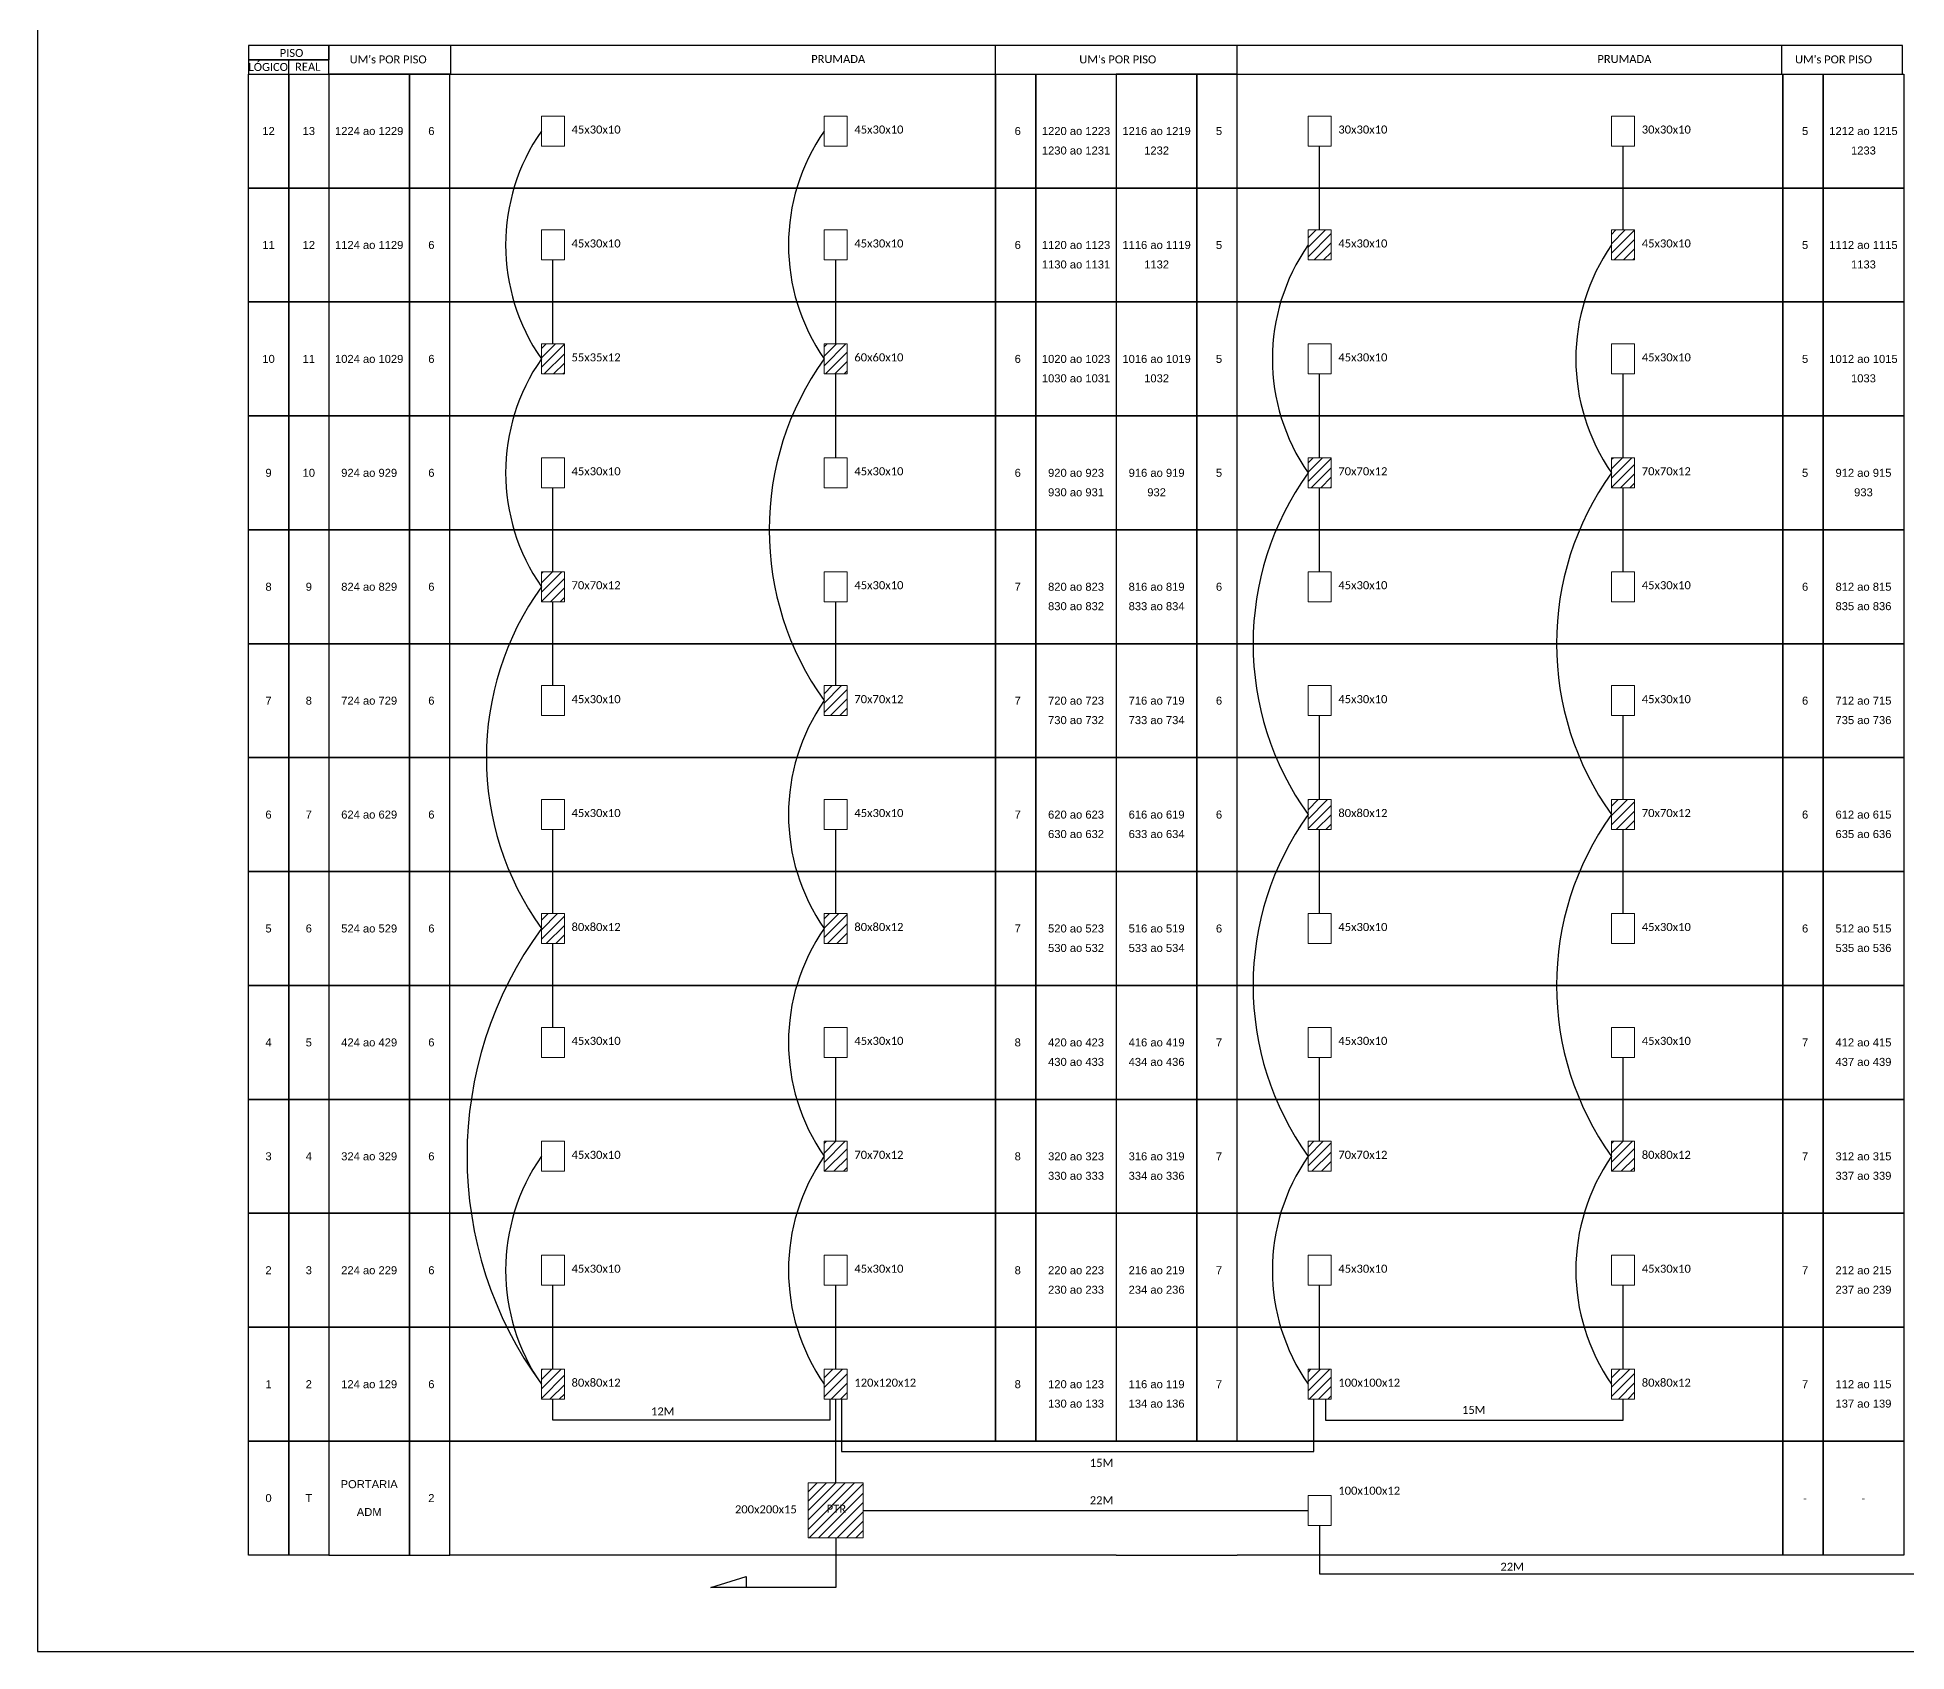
# Model space of a CAD drawing. Extents: x -89 to 2605, y 705 to 1299.
# Drawn here: x -89.3 to 331.2, y 705 to 1068.1 of the extents above; entities that cross this region are included whole.
import ezdxf
from ezdxf.enums import TextEntityAlignment as Align

# ---------------------------------------------------------------- set-up
doc = ezdxf.new("R2010")
doc.units = 0
doc.styles.add('ARIAL', font='arial.ttf')
doc.styles.add('WMF-Calibri0', font='calibri.ttf')

msp = doc.modelspace()

# ---------------------------------------------------------------- hatches: boundary and pattern name
h = msp.add_hatch()
h.set_pattern_fill('ANSI31', color=1, scale=0.469565)
h.paths.add_polyline_path([(29.23, 768.56), (24.05, 768.56), (24.05, 761.81), (29.23, 761.81)])
h.paths.add_polyline_path([(29.23, 871.06), (24.05, 871.06), (24.05, 864.31), (29.23, 864.31)])
h.paths.add_polyline_path([(29.23, 947.94), (24.05, 947.94), (24.05, 941.19), (29.23, 941.19)])
h.paths.add_polyline_path([(29.23, 999.19), (24.05, 999.19), (24.05, 992.44), (29.23, 992.44)])
h.paths.add_polyline_path([(92.85, 999.19), (87.67, 999.19), (87.67, 992.44), (92.85, 992.44)])
h.paths.add_polyline_path([(92.85, 922.31), (87.67, 922.31), (87.67, 915.56), (92.85, 915.56)])
h.paths.add_polyline_path([(92.85, 871.06), (87.67, 871.06), (87.67, 864.31), (92.85, 864.31)])
h.paths.add_polyline_path([(92.85, 819.81), (87.67, 819.81), (87.67, 813.06), (92.85, 813.06)])
h.paths.add_polyline_path([(92.85, 768.56), (87.67, 768.56), (87.67, 761.81), (92.85, 761.81)])
h.paths.add_polyline_path([(201.72, 768.56), (196.53, 768.56), (196.53, 761.81), (201.72, 761.81)])
h.paths.add_polyline_path([(269.98, 768.56), (264.8, 768.56), (264.8, 761.81), (269.98, 761.81)])
h.paths.add_polyline_path([(201.72, 819.81), (196.53, 819.81), (196.53, 813.06), (201.72, 813.06)])
h.paths.add_polyline_path([(269.98, 819.81), (264.8, 819.81), (264.8, 813.06), (269.98, 813.06)])
h.paths.add_polyline_path([(201.72, 896.69), (196.53, 896.69), (196.53, 889.94), (201.72, 889.94)])
h.paths.add_polyline_path([(269.98, 896.69), (264.8, 896.69), (264.8, 889.94), (269.98, 889.94)])
h.paths.add_polyline_path([(201.72, 973.56), (196.53, 973.56), (196.53, 966.82), (201.72, 966.82)])
h.paths.add_polyline_path([(269.98, 973.56), (264.8, 973.56), (264.8, 966.82), (269.98, 966.82)])
h.paths.add_polyline_path([(201.72, 1024.81), (196.53, 1024.81), (196.53, 1018.07), (201.72, 1018.07)])
h.paths.add_polyline_path([(269.98, 1024.81), (264.8, 1024.81), (264.8, 1018.07), (269.98, 1018.07)])
h.paths.add_polyline_path([(420.99, 742.93), (415.81, 742.93), (415.81, 736.19), (420.99, 736.19)])
h.paths.add_polyline_path([(420.99, 768.56), (415.81, 768.56), (415.81, 761.81), (420.99, 761.81)])
h.paths.add_polyline_path([(496.96, 768.56), (491.78, 768.56), (491.78, 761.81), (496.96, 761.81)])
h.paths.add_polyline_path([(420.99, 871.31), (415.81, 871.31), (415.81, 864.57), (420.99, 864.57)])
h.paths.add_polyline_path([(496.96, 871.31), (491.78, 871.31), (491.78, 864.57), (496.96, 864.57)])
h.paths.add_polyline_path([(420.99, 947.94), (415.81, 947.94), (415.81, 941.19), (420.99, 941.19)])
h.paths.add_polyline_path([(496.96, 947.94), (491.78, 947.94), (491.78, 941.19), (496.96, 941.19)])
h.paths.add_polyline_path([(420.99, 999.19), (415.81, 999.19), (415.81, 992.44), (420.99, 992.44)])
h.paths.add_polyline_path([(496.96, 999.19), (491.78, 999.19), (491.78, 992.44), (496.96, 992.44)])
h.paths.add_polyline_path([(646.65, 768.56), (641.47, 768.56), (641.47, 761.81), (646.65, 761.81)])
h.paths.add_polyline_path([(646.65, 871.31), (641.47, 871.31), (641.47, 864.57), (646.65, 864.57)])
h.paths.add_polyline_path([(646.65, 947.94), (641.47, 947.94), (641.47, 941.19), (646.65, 941.19)])
h.paths.add_polyline_path([(646.65, 1024.81), (641.47, 1024.81), (641.47, 1018.07), (646.65, 1018.07)])
h = msp.add_hatch()
h.set_pattern_fill('ANSI31', color=1, scale=0.469565)
h.set_pattern_definition([(45, (-402.8257, 2803.117), (-1.054204, 1.054204), [])])
h.paths.add_polyline_path([(96.45, 730.6), (96.45, 742.97), (84.08, 742.97), (84.08, 730.6)])
h.paths.add_polyline_path([(87.78, 735.79), (93.11, 735.79), (93.11, 738.51), (87.78, 738.51)], flags=24)

# ---------------------------------------------------------------- linework, layer by layer
for points in [[(-89.32, 705.02), (749.25, 705.02), (749.25, 1299.02), (-89.32, 1299.02), (-89.32, 705.02)], [(-23.74, 1059.88), (180.56, 1059.88), (180.56, 1066.31), (-23.74, 1066.31), (-23.74, 1066.31), (-23.74, 1063.1)], [(3.7, 1059.88), (3.7, 1066.31)], [(126.21, 1059.88), (126.21, 1066.31)], [(180.56, 1059.88), (330.25, 1059.88), (330.25, 1066.31), (180.56, 1066.31)], [(180.56, 1059.88), (180.56, 1066.31)], [(303.07, 1059.88), (303.07, 1066.31)], [(-32.79, 1059.88), (-32.79, 1063.1)], [(126.22, 726.75), (3.43, 726.75), (3.43, 752.37), (126.22, 752.37)], [(126.22, 752.37), (135.28, 752.37)], [(135.28, 752.37), (153.39, 752.37)], [(171.5, 752.37), (153.39, 752.37)], [(180.56, 752.37), (171.5, 752.37)], [(180.56, 752.37), (303.35, 752.37), (303.35, 726.75), (180.56, 726.75)], [(135.28, 726.75), (126.22, 726.75)], [(153.39, 726.75), (135.28, 726.75)], [(153.39, 726.75), (171.5, 726.75)], [(171.5, 726.75), (180.56, 726.75)]]:
    msp.add_lwpolyline(points)
for points in [[(-41.85, 1063.1), (-23.74, 1063.1), (-23.74, 1066.31), (-41.85, 1066.31)], [(-41.85, 1059.88), (-23.74, 1059.88), (-23.74, 1063.1), (-41.85, 1063.1)], [(-41.85, 1059.88), (-32.79, 1059.88), (-32.79, 1034.25), (-41.85, 1034.25)], [(-32.79, 1059.88), (-23.74, 1059.88), (-23.74, 1034.25), (-32.79, 1034.25)], [(-5.62, 1059.88), (-23.74, 1059.88), (-23.74, 1034.25), (-5.62, 1034.25)], [(3.43, 1059.88), (-5.62, 1059.88), (-5.62, 1034.25), (3.43, 1034.25)], [(3.43, 1059.88), (126.22, 1059.88), (126.22, 1034.25), (3.43, 1034.25)], [(126.22, 1059.88), (135.28, 1059.88), (135.28, 1034.25), (126.22, 1034.25)], [(135.28, 1059.88), (153.39, 1059.88), (153.39, 1034.25), (135.28, 1034.25)], [(171.5, 1059.88), (153.39, 1059.88), (153.39, 1034.25), (171.5, 1034.25)], [(180.56, 1059.88), (171.5, 1059.88), (171.5, 1034.25), (180.56, 1034.25)], [(180.56, 1059.88), (303.35, 1059.88), (303.35, 1034.25), (180.56, 1034.25)], [(303.35, 1059.88), (312.4, 1059.88), (312.4, 1034.25), (303.35, 1034.25)], [(312.4, 1059.88), (330.52, 1059.88), (330.52, 1034.25), (312.4, 1034.25)], [(-41.85, 1034.25), (-32.79, 1034.25), (-32.79, 1008.63), (-41.85, 1008.63)], [(-32.79, 1034.25), (-23.74, 1034.25), (-23.74, 1008.63), (-32.79, 1008.63)], [(-5.62, 1034.25), (-23.74, 1034.25), (-23.74, 1008.63), (-5.62, 1008.63)], [(3.43, 1034.25), (-5.62, 1034.25), (-5.62, 1008.63), (3.43, 1008.63)], [(3.43, 1034.25), (126.22, 1034.25), (126.22, 1008.63), (3.43, 1008.63)], [(126.22, 1034.25), (135.28, 1034.25), (135.28, 1008.63), (126.22, 1008.63)], [(135.28, 1034.25), (153.39, 1034.25), (153.39, 1008.63), (135.28, 1008.63)], [(171.5, 1034.25), (153.39, 1034.25), (153.39, 1008.63), (171.5, 1008.63)], [(180.56, 1034.25), (171.5, 1034.25), (171.5, 1008.63), (180.56, 1008.63)], [(180.56, 1034.25), (303.35, 1034.25), (303.35, 1008.63), (180.56, 1008.63)], [(303.35, 1034.25), (312.4, 1034.25), (312.4, 1008.63), (303.35, 1008.63)], [(312.4, 1034.25), (330.52, 1034.25), (330.52, 1008.63), (312.4, 1008.63)], [(-41.85, 1008.63), (-32.79, 1008.63), (-32.79, 983), (-41.85, 983)], [(-32.79, 1008.63), (-23.74, 1008.63), (-23.74, 983), (-32.79, 983)], [(-5.62, 1008.63), (-23.74, 1008.63), (-23.74, 983), (-5.62, 983)], [(3.43, 1008.63), (-5.62, 1008.63), (-5.62, 983), (3.43, 983)], [(3.43, 1008.63), (126.22, 1008.63), (126.22, 983), (3.43, 983)], [(126.22, 1008.63), (135.28, 1008.63), (135.28, 983), (126.22, 983)], [(135.28, 1008.63), (153.39, 1008.63), (153.39, 983), (135.28, 983)], [(171.5, 1008.63), (153.39, 1008.63), (153.39, 983), (171.5, 983)], [(180.56, 1008.63), (171.5, 1008.63), (171.5, 983), (180.56, 983)], [(180.56, 1008.63), (303.35, 1008.63), (303.35, 983), (180.56, 983)], [(303.35, 1008.63), (312.4, 1008.63), (312.4, 983), (303.35, 983)], [(312.4, 1008.63), (330.52, 1008.63), (330.52, 983), (312.4, 983)], [(-41.85, 983), (-32.79, 983), (-32.79, 957.38), (-41.85, 957.38)], [(-32.79, 983), (-23.74, 983), (-23.74, 957.38), (-32.79, 957.38)], [(-5.62, 983), (-23.74, 983), (-23.74, 957.38), (-5.62, 957.38)], [(3.43, 983), (-5.62, 983), (-5.62, 957.38), (3.43, 957.38)], [(3.43, 983), (126.22, 983), (126.22, 957.38), (3.43, 957.38)], [(126.22, 983), (135.28, 983), (135.28, 957.38), (126.22, 957.38)], [(135.28, 983), (153.39, 983), (153.39, 957.38), (135.28, 957.38)], [(171.5, 983), (153.39, 983), (153.39, 957.38), (171.5, 957.38)], [(180.56, 983), (171.5, 983), (171.5, 957.38), (180.56, 957.38)], [(180.56, 983), (303.35, 983), (303.35, 957.38), (180.56, 957.38)], [(303.35, 983), (312.4, 983), (312.4, 957.38), (303.35, 957.38)], [(312.4, 983), (330.52, 983), (330.52, 957.38), (312.4, 957.38)], [(-41.85, 957.38), (-32.79, 957.38), (-32.79, 931.75), (-41.85, 931.75)], [(-32.79, 957.38), (-23.74, 957.38), (-23.74, 931.75), (-32.79, 931.75)], [(-5.62, 957.38), (-23.74, 957.38), (-23.74, 931.75), (-5.62, 931.75)], [(3.43, 957.38), (-5.62, 957.38), (-5.62, 931.75), (3.43, 931.75)], [(3.43, 957.38), (126.22, 957.38), (126.22, 931.75), (3.43, 931.75)], [(126.22, 957.38), (135.28, 957.38), (135.28, 931.75), (126.22, 931.75)], [(135.28, 957.38), (153.39, 957.38), (153.39, 931.75), (135.28, 931.75)], [(171.5, 957.38), (153.39, 957.38), (153.39, 931.75), (171.5, 931.75)], [(180.56, 957.38), (171.5, 957.38), (171.5, 931.75), (180.56, 931.75)], [(180.56, 957.38), (303.35, 957.38), (303.35, 931.75), (180.56, 931.75)], [(303.35, 957.38), (312.4, 957.38), (312.4, 931.75), (303.35, 931.75)], [(312.4, 957.38), (330.52, 957.38), (330.52, 931.75), (312.4, 931.75)], [(-41.85, 931.75), (-32.79, 931.75), (-32.79, 906.13), (-41.85, 906.13)], [(-32.79, 931.75), (-23.74, 931.75), (-23.74, 906.13), (-32.79, 906.13)], [(-5.62, 931.75), (-23.74, 931.75), (-23.74, 906.13), (-5.62, 906.13)], [(3.43, 931.75), (-5.62, 931.75), (-5.62, 906.13), (3.43, 906.13)], [(3.43, 931.75), (126.22, 931.75), (126.22, 906.13), (3.43, 906.13)], [(126.22, 931.75), (135.28, 931.75), (135.28, 906.13), (126.22, 906.13)], [(135.28, 931.75), (153.39, 931.75), (153.39, 906.13), (135.28, 906.13)], [(171.5, 931.75), (153.39, 931.75), (153.39, 906.13), (171.5, 906.13)], [(180.56, 931.75), (171.5, 931.75), (171.5, 906.13), (180.56, 906.13)], [(180.56, 931.75), (303.35, 931.75), (303.35, 906.13), (180.56, 906.13)], [(303.35, 931.75), (312.4, 931.75), (312.4, 906.13), (303.35, 906.13)], [(312.4, 931.75), (330.52, 931.75), (330.52, 906.13), (312.4, 906.13)], [(-41.85, 906.13), (-32.79, 906.13), (-32.79, 880.5), (-41.85, 880.5)], [(-32.79, 906.13), (-23.74, 906.13), (-23.74, 880.5), (-32.79, 880.5)], [(-5.62, 906.13), (-23.74, 906.13), (-23.74, 880.5), (-5.62, 880.5)], [(3.43, 906.13), (-5.62, 906.13), (-5.62, 880.5), (3.43, 880.5)], [(3.43, 906.13), (126.22, 906.13), (126.22, 880.5), (3.43, 880.5)], [(126.22, 906.13), (135.28, 906.13), (135.28, 880.5), (126.22, 880.5)], [(135.28, 906.13), (153.39, 906.13), (153.39, 880.5), (135.28, 880.5)], [(171.5, 906.13), (153.39, 906.13), (153.39, 880.5), (171.5, 880.5)], [(180.56, 906.13), (171.5, 906.13), (171.5, 880.5), (180.56, 880.5)], [(180.56, 906.13), (303.35, 906.13), (303.35, 880.5), (180.56, 880.5)], [(303.35, 906.13), (312.4, 906.13), (312.4, 880.5), (303.35, 880.5)], [(312.4, 906.13), (330.52, 906.13), (330.52, 880.5), (312.4, 880.5)], [(-41.85, 880.5), (-32.79, 880.5), (-32.79, 854.87), (-41.85, 854.87)], [(-32.79, 880.5), (-23.74, 880.5), (-23.74, 854.87), (-32.79, 854.87)], [(-5.62, 880.5), (-23.74, 880.5), (-23.74, 854.87), (-5.62, 854.87)], [(3.43, 880.5), (-5.62, 880.5), (-5.62, 854.87), (3.43, 854.87)], [(3.43, 880.5), (126.22, 880.5), (126.22, 854.87), (3.43, 854.87)], [(126.22, 880.5), (135.28, 880.5), (135.28, 854.87), (126.22, 854.87)], [(135.28, 880.5), (153.39, 880.5), (153.39, 854.87), (135.28, 854.87)], [(171.5, 880.5), (153.39, 880.5), (153.39, 854.87), (171.5, 854.87)], [(180.56, 880.5), (171.5, 880.5), (171.5, 854.87), (180.56, 854.87)], [(180.56, 880.5), (303.35, 880.5), (303.35, 854.87), (180.56, 854.87)], [(303.35, 880.5), (312.4, 880.5), (312.4, 854.87), (303.35, 854.87)], [(312.4, 880.5), (330.52, 880.5), (330.52, 854.87), (312.4, 854.87)], [(-41.85, 854.87), (-32.79, 854.87), (-32.79, 829.25), (-41.85, 829.25)], [(-32.79, 854.87), (-23.74, 854.87), (-23.74, 829.25), (-32.79, 829.25)], [(-5.62, 854.87), (-23.74, 854.87), (-23.74, 829.25), (-5.62, 829.25)], [(3.43, 854.87), (-5.62, 854.87), (-5.62, 829.25), (3.43, 829.25)], [(3.43, 854.87), (126.22, 854.87), (126.22, 829.25), (3.43, 829.25)], [(126.22, 854.87), (135.28, 854.87), (135.28, 829.25), (126.22, 829.25)], [(135.28, 854.87), (153.39, 854.87), (153.39, 829.25), (135.28, 829.25)], [(171.5, 854.87), (153.39, 854.87), (153.39, 829.25), (171.5, 829.25)], [(180.56, 854.87), (171.5, 854.87), (171.5, 829.25), (180.56, 829.25)], [(180.56, 854.87), (303.35, 854.87), (303.35, 829.25), (180.56, 829.25)], [(303.35, 854.87), (312.4, 854.87), (312.4, 829.25), (303.35, 829.25)], [(312.4, 854.87), (330.52, 854.87), (330.52, 829.25), (312.4, 829.25)], [(-41.85, 829.25), (-32.79, 829.25), (-32.79, 803.62), (-41.85, 803.62)], [(-32.79, 829.25), (-23.74, 829.25), (-23.74, 803.62), (-32.79, 803.62)], [(-5.62, 829.25), (-23.74, 829.25), (-23.74, 803.62), (-5.62, 803.62)], [(3.43, 829.25), (-5.62, 829.25), (-5.62, 803.62), (3.43, 803.62)], [(3.43, 829.25), (126.22, 829.25), (126.22, 803.62), (3.43, 803.62)], [(126.22, 829.25), (135.28, 829.25), (135.28, 803.62), (126.22, 803.62)], [(135.28, 829.25), (153.39, 829.25), (153.39, 803.62), (135.28, 803.62)], [(171.5, 829.25), (153.39, 829.25), (153.39, 803.62), (171.5, 803.62)], [(180.56, 829.25), (171.5, 829.25), (171.5, 803.62), (180.56, 803.62)], [(180.56, 829.25), (303.35, 829.25), (303.35, 803.62), (180.56, 803.62)], [(303.35, 829.25), (312.4, 829.25), (312.4, 803.62), (303.35, 803.62)], [(312.4, 829.25), (330.52, 829.25), (330.52, 803.62), (312.4, 803.62)], [(-41.85, 803.62), (-32.79, 803.62), (-32.79, 778), (-41.85, 778)], [(-32.79, 803.62), (-23.74, 803.62), (-23.74, 778), (-32.79, 778)], [(-5.62, 803.62), (-23.74, 803.62), (-23.74, 778), (-5.62, 778)], [(3.43, 803.62), (-5.62, 803.62), (-5.62, 778), (3.43, 778)], [(3.43, 803.62), (126.22, 803.62), (126.22, 778), (3.43, 778)], [(126.22, 803.62), (135.28, 803.62), (135.28, 778), (126.22, 778)], [(135.28, 803.62), (153.39, 803.62), (153.39, 778), (135.28, 778)], [(171.5, 803.62), (153.39, 803.62), (153.39, 778), (171.5, 778)], [(180.56, 803.62), (171.5, 803.62), (171.5, 778), (180.56, 778)], [(180.56, 803.62), (303.35, 803.62), (303.35, 778), (180.56, 778)], [(303.35, 803.62), (312.4, 803.62), (312.4, 778), (303.35, 778)], [(312.4, 803.62), (330.52, 803.62), (330.52, 778), (312.4, 778)], [(-41.85, 778), (-32.79, 778), (-32.79, 752.37), (-41.85, 752.37)], [(-32.79, 778), (-23.74, 778), (-23.74, 752.37), (-32.79, 752.37)], [(-5.62, 778), (-23.74, 778), (-23.74, 752.37), (-5.62, 752.37)], [(3.43, 778), (-5.62, 778), (-5.62, 752.37), (3.43, 752.37)], [(3.43, 778), (126.22, 778), (126.22, 752.37), (3.43, 752.37)], [(126.22, 778), (135.28, 778), (135.28, 752.37), (126.22, 752.37)], [(135.28, 778), (153.39, 778), (153.39, 752.37), (135.28, 752.37)], [(171.5, 778), (153.39, 778), (153.39, 752.37), (171.5, 752.37)], [(180.56, 778), (171.5, 778), (171.5, 752.37), (180.56, 752.37)], [(180.56, 778), (303.35, 778), (303.35, 752.37), (180.56, 752.37)], [(303.35, 778), (312.4, 778), (312.4, 752.37), (303.35, 752.37)], [(312.4, 778), (330.52, 778), (330.52, 752.37), (312.4, 752.37)], [(-41.85, 752.37), (-32.79, 752.37), (-32.79, 726.75), (-41.85, 726.75)], [(-32.79, 752.37), (-23.74, 752.37), (-23.74, 726.75), (-32.79, 726.75)], [(-5.62, 752.37), (-23.74, 752.37), (-23.74, 726.75), (-5.62, 726.75)], [(3.43, 752.37), (-5.62, 752.37), (-5.62, 726.75), (3.43, 726.75)], [(303.35, 752.37), (312.4, 752.37), (312.4, 726.75), (303.35, 726.75)], [(312.4, 752.37), (330.52, 752.37), (330.52, 726.75), (312.4, 726.75)]]:
    msp.add_lwpolyline(points, close=True)
at = {"color": 0, "lineweight": 0}
for points in [[(24.05, 1050.44), (29.23, 1050.44), (29.23, 1043.69), (24.05, 1043.69)], [(87.67, 1050.44), (92.85, 1050.44), (92.85, 1043.69), (87.67, 1043.69)], [(196.53, 1050.44), (201.72, 1050.44), (201.72, 1043.69), (196.53, 1043.69)], [(264.8, 1050.44), (269.98, 1050.44), (269.98, 1043.69), (264.8, 1043.69)], [(24.05, 1024.81), (29.23, 1024.81), (29.23, 1018.07), (24.05, 1018.07)], [(87.67, 1024.81), (92.85, 1024.81), (92.85, 1018.07), (87.67, 1018.07)], [(196.53, 1024.81), (201.72, 1024.81), (201.72, 1018.07), (196.53, 1018.07)], [(264.8, 1024.81), (269.98, 1024.81), (269.98, 1018.07), (264.8, 1018.07)], [(24.05, 999.19), (29.23, 999.19), (29.23, 992.44), (24.05, 992.44)], [(87.67, 999.19), (92.85, 999.19), (92.85, 992.44), (87.67, 992.44)], [(196.53, 999.19), (201.72, 999.19), (201.72, 992.44), (196.53, 992.44)], [(264.8, 999.19), (269.98, 999.19), (269.98, 992.44), (264.8, 992.44)], [(24.05, 973.56), (29.23, 973.56), (29.23, 966.82), (24.05, 966.82)], [(87.67, 973.56), (92.85, 973.56), (92.85, 966.82), (87.67, 966.82)], [(196.53, 973.56), (201.72, 973.56), (201.72, 966.82), (196.53, 966.82)], [(264.8, 973.56), (269.98, 973.56), (269.98, 966.82), (264.8, 966.82)], [(24.05, 947.94), (29.23, 947.94), (29.23, 941.19), (24.05, 941.19)], [(87.67, 947.94), (92.85, 947.94), (92.85, 941.19), (87.67, 941.19)], [(196.53, 947.94), (201.72, 947.94), (201.72, 941.19), (196.53, 941.19)], [(264.8, 947.94), (269.98, 947.94), (269.98, 941.19), (264.8, 941.19)], [(24.05, 922.31), (29.23, 922.31), (29.23, 915.56), (24.05, 915.56)], [(87.67, 922.31), (92.85, 922.31), (92.85, 915.56), (87.67, 915.56)], [(196.53, 922.31), (201.72, 922.31), (201.72, 915.56), (196.53, 915.56)], [(264.8, 922.31), (269.98, 922.31), (269.98, 915.56), (264.8, 915.56)], [(24.05, 896.69), (29.23, 896.69), (29.23, 889.94), (24.05, 889.94)], [(87.67, 896.69), (92.85, 896.69), (92.85, 889.94), (87.67, 889.94)], [(196.53, 896.69), (201.72, 896.69), (201.72, 889.94), (196.53, 889.94)], [(264.8, 896.69), (269.98, 896.69), (269.98, 889.94), (264.8, 889.94)], [(24.05, 871.06), (29.23, 871.06), (29.23, 864.31), (24.05, 864.31)], [(87.67, 871.06), (92.85, 871.06), (92.85, 864.31), (87.67, 864.31)], [(196.53, 871.06), (201.72, 871.06), (201.72, 864.31), (196.53, 864.31)], [(264.8, 871.06), (269.98, 871.06), (269.98, 864.31), (264.8, 864.31)], [(24.05, 845.43), (29.23, 845.43), (29.23, 838.69), (24.05, 838.69)], [(87.67, 845.43), (92.85, 845.43), (92.85, 838.69), (87.67, 838.69)], [(196.53, 845.43), (201.72, 845.43), (201.72, 838.69), (196.53, 838.69)], [(264.8, 845.43), (269.98, 845.43), (269.98, 838.69), (264.8, 838.69)], [(24.05, 819.81), (29.23, 819.81), (29.23, 813.06), (24.05, 813.06)], [(87.67, 819.81), (92.85, 819.81), (92.85, 813.06), (87.67, 813.06)], [(196.53, 819.81), (201.72, 819.81), (201.72, 813.06), (196.53, 813.06)], [(264.8, 819.81), (269.98, 819.81), (269.98, 813.06), (264.8, 813.06)], [(24.05, 794.18), (29.23, 794.18), (29.23, 787.44), (24.05, 787.44)], [(87.67, 794.18), (92.85, 794.18), (92.85, 787.44), (87.67, 787.44)], [(196.53, 794.18), (201.72, 794.18), (201.72, 787.44), (196.53, 787.44)], [(264.8, 794.18), (269.98, 794.18), (269.98, 787.44), (264.8, 787.44)], [(24.05, 768.56), (29.23, 768.56), (29.23, 761.81), (24.05, 761.81)], [(87.67, 768.56), (92.85, 768.56), (92.85, 761.81), (87.67, 761.81)], [(196.53, 768.56), (201.72, 768.56), (201.72, 761.81), (196.53, 761.81)], [(264.8, 768.56), (269.98, 768.56), (269.98, 761.81), (264.8, 761.81)], [(196.53, 740.16), (201.72, 740.16), (201.72, 733.41), (196.53, 733.41)]]:
    msp.add_lwpolyline(points, close=True, dxfattribs=at)
at = {"color": 3}
for points in [[(199.13, 1024.81), (199.13, 1043.69)], [(267.39, 1024.81), (267.39, 1043.69)], [(26.64, 999.19), (26.64, 1018.07)], [(90.26, 999.19), (90.26, 1018.07)], [(90.26, 973.56), (90.26, 992.44)], [(199.13, 973.56), (199.13, 992.44)], [(267.39, 973.56), (267.39, 992.44)], [(26.64, 947.94), (26.64, 966.82)], [(199.13, 947.94), (199.13, 966.82)], [(267.39, 947.94), (267.39, 966.82)], [(26.64, 922.31), (26.64, 941.19)], [(90.26, 922.31), (90.26, 941.19)], [(199.13, 896.69), (199.13, 915.56)], [(267.39, 896.69), (267.39, 915.56)], [(26.64, 871.06), (26.64, 889.94)], [(90.26, 871.06), (90.26, 889.94)], [(199.13, 871.06), (199.13, 889.94)], [(267.39, 871.06), (267.39, 889.94)], [(26.64, 845.43), (26.64, 864.31)], [(90.26, 819.81), (90.26, 838.69)], [(199.13, 819.81), (199.13, 838.69)], [(267.39, 819.81), (267.39, 838.69)], [(26.64, 768.56), (26.64, 787.44)], [(90.26, 768.56), (90.26, 787.44)], [(199.13, 768.56), (199.13, 787.44)], [(267.39, 768.56), (267.39, 787.44)], [(88.97, 761.81), (88.97, 757.12), (26.64, 757.12), (26.64, 761.81)], [(90.26, 742.97), (90.26, 761.81)], [(91.56, 761.81), (91.56, 750.07), (197.83, 750.07), (197.83, 761.81)], [(200.42, 761.81), (200.42, 757.12), (267.39, 757.12), (267.39, 761.81)], [(96.45, 736.79), (196.53, 736.79)], [(199.13, 733.41), (199.13, 722.53), (418.4, 722.53)], [(90.26, 730.6), (90.26, 719.44), (62.17, 719.44), (70.15, 721.9), (70.15, 719.44)]]:
    msp.add_lwpolyline(points, dxfattribs=at)
at = {"color": 1, "lineweight": 0}
msp.add_lwpolyline([(84.08, 742.97), (96.45, 742.97), (96.45, 730.6), (84.08, 730.6)], close=True, dxfattribs=at)
at = {"color": 3}
for centre, radius, start, end in [((60.9, 1021.44), 44.88, 145.1836, 214.8164), ((124.52, 1021.44), 44.88, 145.1836, 214.8164), ((233.38, 995.81), 44.88, 145.1836, 214.8164), ((301.64, 995.81), 44.88, 145.1836, 214.8164), ((60.9, 970.19), 44.88, 145.1836, 214.8164), ((141.2, 957.38), 65.9, 144.317, 215.683), ((250.06, 931.75), 65.9, 144.317, 215.683), ((318.32, 931.75), 65.9, 144.317, 215.683), ((77.58, 906.13), 65.9, 144.317, 215.683), ((124.52, 893.31), 44.88, 145.1836, 214.8164), ((250.06, 854.87), 65.9, 144.317, 215.683), ((318.32, 854.87), 65.9, 144.317, 215.683), ((94.25, 816.44), 86.92, 143.8696, 216.1304), ((124.52, 842.06), 44.88, 145.1836, 214.8164), ((60.9, 790.81), 44.88, 145.1836, 214.8164), ((124.52, 790.81), 44.88, 145.1836, 214.8164), ((233.38, 790.81), 44.88, 145.1836, 214.8164), ((301.64, 790.81), 44.88, 145.1836, 214.8164)]:
    msp.add_arc(centre, radius, start, end, dxfattribs=at)

# ---------------------------------------------------------------- texts
at = {"style": 'WMF-Calibri0'}
for s, height, p in [('     PISO', 1.8, (-37.97, 1063.73)), ("UM's POR PISO", 1.8, (-19.07, 1062.28)), ('PRUMADA', 1.8, (84.75, 1062.37)), ("UM's POR PISO", 1.8, (145.06, 1062.28)), ('PRUMADA', 1.8, (261.61, 1062.37)), ("UM's POR PISO", 1.8, (306.07, 1062.28)), ('  LÓGICO', 1.8, (-43.09, 1060.58)), ('    REAL', 1.8, (-33.88, 1060.62)), ('45x30x10', 1.813, (30.84, 1046.5)), ('45x30x10', 1.813, (94.46, 1046.5)), ('30x30x10', 1.813, (203.33, 1046.5)), ('30x30x10', 1.813, (271.59, 1046.5)), ('45x30x10', 1.813, (30.84, 1020.88)), ('45x30x10', 1.813, (94.46, 1020.88)), ('45x30x10', 1.813, (203.33, 1020.88)), ('45x30x10', 1.813, (271.59, 1020.88)), ('55x35x12', 1.813, (30.84, 995.25)), ('60x60x10', 1.813, (94.46, 995.25)), ('45x30x10', 1.813, (203.33, 995.25)), ('45x30x10', 1.813, (271.59, 995.25)), ('45x30x10', 1.813, (30.84, 969.63)), ('45x30x10', 1.813, (94.46, 969.63)), ('70x70x12', 1.813, (203.33, 969.63)), ('70x70x12', 1.813, (271.59, 969.63)), ('70x70x12', 1.813, (30.84, 944)), ('45x30x10', 1.813, (94.46, 944)), ('45x30x10', 1.813, (203.33, 944)), ('45x30x10', 1.813, (271.59, 944)), ('45x30x10', 1.813, (30.84, 918.37)), ('70x70x12', 1.813, (94.46, 918.37)), ('45x30x10', 1.813, (203.33, 918.37)), ('45x30x10', 1.813, (271.59, 918.37)), ('45x30x10', 1.813, (30.84, 892.75)), ('45x30x10', 1.813, (94.46, 892.75)), ('80x80x12', 1.813, (203.33, 892.75)), ('70x70x12', 1.813, (271.59, 892.75)), ('80x80x12', 1.813, (30.84, 867.12)), ('80x80x12', 1.813, (94.46, 867.12)), ('45x30x10', 1.813, (203.33, 867.12)), ('45x30x10', 1.813, (271.59, 867.12)), ('45x30x10', 1.813, (30.84, 841.5)), ('45x30x10', 1.813, (94.46, 841.5)), ('45x30x10', 1.813, (203.33, 841.5)), ('45x30x10', 1.813, (271.59, 841.5)), ('45x30x10', 1.813, (30.84, 815.87)), ('70x70x12', 1.813, (94.46, 815.87)), ('70x70x12', 1.813, (203.33, 815.87)), ('80x80x12', 1.813, (271.59, 815.87)), ('45x30x10', 1.813, (30.84, 790.25)), ('45x30x10', 1.813, (94.46, 790.25)), ('45x30x10', 1.813, (203.33, 790.25)), ('45x30x10', 1.813, (271.59, 790.25)), ('80x80x12', 1.813, (30.84, 764.62)), ('120x120x12', 1.813, (94.46, 764.62)), ('100x100x12', 1.813, (203.33, 764.62)), ('80x80x12', 1.813, (271.59, 764.62)), ('12M', 1.813, (48.72, 758.15)), ('15M', 1.813, (231.15, 758.49)), ('15M', 1.813, (147.42, 746.58)), ('100x100x12', 1.813, (203.33, 740.32)), ('200x200x15', 1.813, (67.6, 736.12)), ('PTR', 1.813, (88.24, 736.25)), ('22M', 1.813, (147.42, 738.16)), ('22M', 1.813, (239.79, 723.21))]:
    msp.add_text(s, height=height, dxfattribs=at).set_placement(p)
at = {"style": 'ARIAL'}
for s, p in [('12', (-37.32, 1047.07)), ('13', (-28.26, 1047.07)), ('1224 ao 1229', (-14.68, 1047.07)), ('6', (-0.69, 1047.07)), ('6', (131.21, 1047.07)), ('1220 ao 1223', (144.33, 1047.07)), ('1216 ao 1219', (162.45, 1047.07)), ('5', (176.49, 1047.07)), ('5', (308.33, 1047.07)), ('1212 ao 1215', (321.46, 1047.07)), ('1230 ao 1231', (144.33, 1042.69)), ('1232', (162.45, 1042.69)), ('1233', (321.46, 1042.69)), ('11', (-37.32, 1021.44)), ('12', (-28.26, 1021.44)), ('1124 ao 1129', (-14.68, 1021.44)), ('6', (-0.69, 1021.44)), ('6', (131.21, 1021.44)), ('1120 ao 1123', (144.33, 1021.44)), ('1116 ao 1119', (162.45, 1021.44)), ('5', (176.49, 1021.44)), ('5', (308.33, 1021.44)), ('1112 ao 1115', (321.46, 1021.44)), ('1130 ao 1131', (144.33, 1017.06)), ('1132', (162.45, 1017.06)), ('1133', (321.46, 1017.06)), ('10', (-37.32, 995.81)), ('11', (-28.26, 995.81)), ('1024 ao 1029', (-14.68, 995.81)), ('6', (-0.69, 995.81)), ('6', (131.21, 995.81)), ('1020 ao 1023', (144.33, 995.81)), ('1016 ao 1019', (162.45, 995.81)), ('5', (176.49, 995.81)), ('5', (308.33, 995.81)), ('1012 ao 1015', (321.46, 995.81)), ('1030 ao 1031', (144.33, 991.44)), ('1032', (162.45, 991.44)), ('1033', (321.46, 991.44)), ('9', (-37.32, 970.19)), ('10', (-28.26, 970.19)), ('924 ao 929', (-14.68, 970.19)), ('6', (-0.69, 970.19)), ('6', (131.21, 970.19)), ('920 ao 923', (144.33, 970.19)), ('916 ao 919', (162.45, 970.19)), ('5', (176.49, 970.19)), ('5', (308.33, 970.19)), ('912 ao 915', (321.46, 970.19)), ('930 ao 931', (144.33, 965.81)), ('932', (162.45, 965.81)), ('933', (321.46, 965.81)), ('8', (-37.32, 944.56)), ('9', (-28.26, 944.56)), ('824 ao 829', (-14.68, 944.56)), ('6', (-0.69, 944.56)), ('7', (131.21, 944.56)), ('820 ao 823', (144.33, 944.56)), ('816 ao 819', (162.45, 944.56)), ('6', (176.49, 944.56)), ('6', (308.33, 944.56)), ('812 ao 815', (321.46, 944.56)), ('830 ao 832', (144.33, 940.19)), ('833 ao 834', (162.45, 940.19)), ('835 ao 836', (321.46, 940.19)), ('7', (-37.32, 918.94)), ('8', (-28.26, 918.94)), ('724 ao 729', (-14.68, 918.94)), ('6', (-0.69, 918.94)), ('7', (131.21, 918.94)), ('720 ao 723', (144.33, 918.94)), ('716 ao 719', (162.45, 918.94)), ('6', (176.49, 918.94)), ('6', (308.33, 918.94)), ('712 ao 715', (321.46, 918.94)), ('730 ao 732', (144.33, 914.56)), ('733 ao 734', (162.45, 914.56)), ('735 ao 736', (321.46, 914.56)), ('6', (-37.32, 893.31)), ('7', (-28.26, 893.31)), ('624 ao 629', (-14.68, 893.31)), ('6', (-0.69, 893.31)), ('7', (131.21, 893.31)), ('620 ao 623', (144.33, 893.31)), ('616 ao 619', (162.45, 893.31)), ('6', (176.49, 893.31)), ('6', (308.33, 893.31)), ('612 ao 615', (321.46, 893.31)), ('630 ao 632', (144.33, 888.93)), ('633 ao 634', (162.45, 888.93)), ('635 ao 636', (321.46, 888.93)), ('5', (-37.32, 867.69)), ('6', (-28.26, 867.69)), ('524 ao 529', (-14.68, 867.69)), ('6', (-0.69, 867.69)), ('7', (131.21, 867.69)), ('520 ao 523', (144.33, 867.69)), ('516 ao 519', (162.45, 867.69)), ('6', (176.49, 867.69)), ('6', (308.33, 867.69)), ('512 ao 515', (321.46, 867.69)), ('530 ao 532', (144.33, 863.31)), ('533 ao 534', (162.45, 863.31)), ('535 ao 536', (321.46, 863.31)), ('4', (-37.32, 842.06)), ('5', (-28.26, 842.06)), ('424 ao 429', (-14.68, 842.06)), ('6', (-0.69, 842.06)), ('8', (131.21, 842.06)), ('420 ao 423', (144.33, 842.06)), ('416 ao 419', (162.45, 842.06)), ('7', (176.49, 842.06)), ('7', (308.33, 842.06)), ('412 ao 415', (321.46, 842.06)), ('430 ao 433', (144.33, 837.68)), ('434 ao 436', (162.45, 837.68)), ('437 ao 439', (321.46, 837.68)), ('3', (-37.32, 816.44)), ('4', (-28.26, 816.44)), ('324 ao 329', (-14.68, 816.44)), ('6', (-0.69, 816.44)), ('8', (131.21, 816.44)), ('320 ao 323', (144.33, 816.44)), ('316 ao 319', (162.45, 816.44)), ('7', (176.49, 816.44)), ('7', (308.33, 816.44)), ('312 ao 315', (321.46, 816.44)), ('330 ao 333', (144.33, 812.06)), ('334 ao 336', (162.45, 812.06)), ('337 ao 339', (321.46, 812.06)), ('2', (-37.32, 790.81)), ('3', (-28.26, 790.81)), ('224 ao 229', (-14.68, 790.81)), ('6', (-0.69, 790.81)), ('8', (131.21, 790.81)), ('220 ao 223', (144.33, 790.81)), ('216 ao 219', (162.45, 790.81)), ('7', (176.49, 790.81)), ('7', (308.33, 790.81)), ('212 ao 215', (321.46, 790.81)), ('230 ao 233', (144.33, 786.43)), ('234 ao 236', (162.45, 786.43)), ('237 ao 239', (321.46, 786.43)), ('1', (-37.32, 765.18)), ('2', (-28.26, 765.18)), ('124 ao 129', (-14.68, 765.18)), ('6', (-0.69, 765.18)), ('8', (131.21, 765.18)), ('120 ao 123', (144.33, 765.18)), ('116 ao 119', (162.45, 765.18)), ('7', (176.49, 765.18)), ('7', (308.33, 765.18)), ('112 ao 115', (321.46, 765.18)), ('130 ao 133', (144.33, 760.81)), ('134 ao 136', (162.45, 760.81)), ('137 ao 139', (321.46, 760.81)), ('0', (-37.32, 739.56)), ('T', (-28.26, 739.56)), ('PORTARIA', (-14.68, 742.69)), ('2', (-0.69, 739.56)), ('ADM', (-14.68, 736.43)), ('-', (308.33, 739.56)), ('-', (321.46, 739.56))]:
    msp.add_text(s, height=1.8, dxfattribs=at).set_placement(p, align=Align.MIDDLE_CENTER)

doc.saveas('drawing.dxf')
